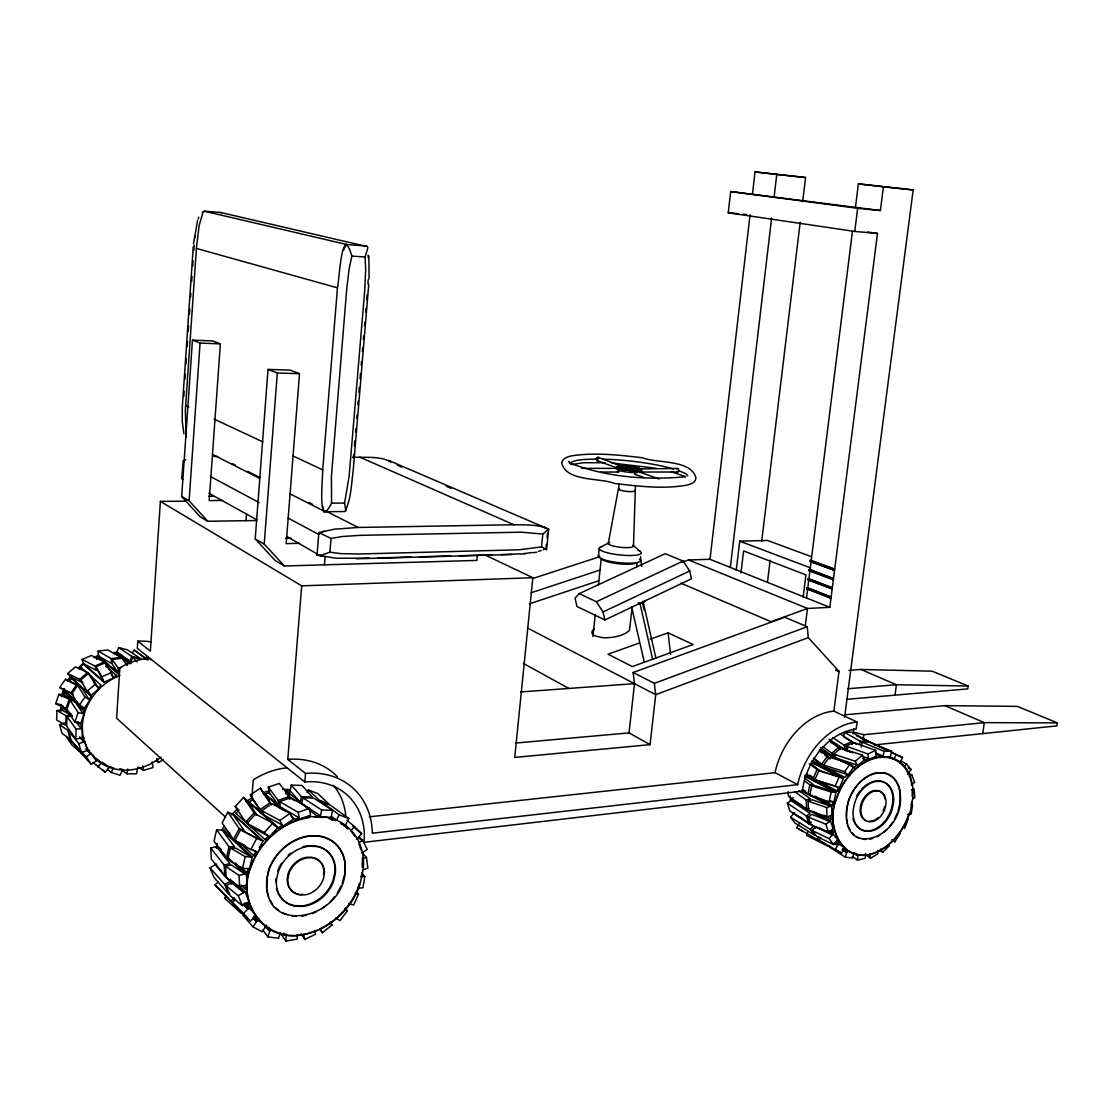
<?xml version="1.0" encoding="UTF-8"?>
<svg xmlns="http://www.w3.org/2000/svg" width="1113" height="1113" viewBox="0 0 1113 1113"><rect width="100%" height="100%" fill="white"/><g stroke="black" fill="none" stroke-linecap="round" stroke-linejoin="round"><path stroke-width="1.5" d="M266.619 888.104L266.689 879.117M344.793 873.538L344.877 861.281A44.033 35.686 -48.1 0 0 319.89 836.03L309.804 835.766A44.033 35.686 -48.1 0 0 268.553 870.255C252.22 941.751 351.847 920.924 344.947 863.549A43.824 35.519 -48 0 0 311.459 836.044A43.824 35.519 -48 0 0 269.485 868.418L266.744 878.811M362.226 872.355L361.349 875.778M362.268 867.528L362.476 857.873M846.353 817.123L846.534 809.749M857.066 722.017A66.738 48.04 -64.5 0 0 797.896 783.385L797.673 784.665L775.079 772.672L775.302 771.406A65.737 47.803 -64.4 0 1 833.874 711.137L857.066 722.017L856.134 729.14A59.323 42.697 -64.5 0 0 803.642 783.663L802.292 791.19L364.132 842.291L364.341 833.707A73.486 60.185 -48.3 0 0 304.851 781.98L137.302 648.309L137.775 641.158A68.616 59.907 -41.4 0 1 151.159 641.895M633.492 545.968L635.44 485.964M56.944 710.525L56.638 719.958L65.764 725.245L66.07 715.701L56.944 710.525L63.093 709.941M63.218 706.407L61.98 706.518L61.869 710.066L71.051 715.228L66.07 715.701M61.98 706.518L71.969 716.118L66.989 716.591L66.683 726.149L75.809 738.851L82.084 738.211L82.362 730.17M899.986 802.807L900.236 792.72A35.24 25.029 -64.4 0 0 883.499 772.728L876.613 772.825A35.24 25.029 -64.4 0 0 847.953 802.431C835.696 862.978 905.453 839.494 900.25 794.585A35.073 24.903 -64.4 0 0 877.781 772.992A35.073 24.903 -64.4 0 0 848.607 800.901L846.576 809.513M75.809 738.851L76.143 729.182L66.989 716.591M911.978 801.304L911.171 804.782M912.131 796.185L912.368 789.354M369.071 278.848L368.876 255.865M297.338 934.837L297.143 939.052L285.888 941.097L286.208 934.057M367.944 283.926L368.18 279.766M346.254 244.916L347.089 244.596L204.458 211.22L202.956 212.388L199.116 225.633L196.472 247.726L185.328 410.502L186.121 437.298M865.524 853.56L865.246 858.193L857.539 860.168L857.873 854.367M186.428 501.17L160.397 501.406L150.366 651.077L137.775 641.158M193.245 246.863L182.309 406.996L182.24 420.951L183.868 433.847M183.798 396.437L184.16 391.289M184.981 379.269L185.328 374.121M186.038 363.826L186.386 358.678M187.207 346.658L187.568 341.51M188.264 331.215L188.626 326.067M189.447 314.047L189.794 308.899M190.615 296.893L190.852 293.456M191.686 281.436L192.034 276.288M192.744 265.993L193.092 260.845M193.801 250.536L194.191 245.027M256.435 520.536L207.714 521.26L200.201 516.835L181.683 496.495L192.452 340.133L212.625 340.926L220.374 343.875L209.188 500.6L222.53 500.474M207.714 521.26L189.099 500.767L200.076 343.082L192.452 340.133M322.687 469.839C323.048 475.752 316.871 532.404 331.563 503.187L331.41 476.461L346.713 289.157L349.148 268.748L351.889 256.087C341.552 221.431 339.354 280.949 337.462 287.836L322.687 469.839L292.775 455.857M246.001 520.689L246.516 513.886M368.751 284.358L353.183 470.562C351.388 483.96 351.068 500.196 344.807 511.521L323.466 511.785M477.338 555.568L476.879 560.423L284.413 565.988L275.273 560.618L255.211 538.901L268.038 369.419L290.076 370.114L299.508 373.69L286.166 543.617L299.536 543.325M284.413 565.988L264.212 544.104L277.318 373.008L268.038 369.419M251.816 798.772L253.263 779.907A72.15 59.532 -47.7 0 1 287.098 767.817M797.673 784.665L372.257 833.192L372.299 831.731A82.682 67.726 -48.2 0 0 305.546 773.438L287.78 759.414L301.693 585.841L160.397 501.406M546.566 549.544L541.516 546.9L519.34 549.794L359.29 553.968L341.176 553.662L329.893 552.201L322.033 555.025L317.01 555.206L318.847 532.557L334.47 529.176L358.219 527.465L513.969 524.738C525.433 525.016 538.455 524.251 548.681 529.134L546.608 549.585L545.885 549.293M304.851 781.98L305.546 773.438M324.453 564.834L325.149 556.333M329.893 552.201L331.034 538.455L318.847 532.557M353.419 457.846L353.711 454.41M354.435 445.826L354.866 440.678M355.59 432.081L355.868 428.658M356.73 418.349L357.023 414.912M357.885 404.617L358.177 401.181M358.901 392.597L359.332 387.435M360.042 378.851L360.473 373.704M361.196 365.12L361.488 361.683M362.351 351.374L362.629 347.952M363.353 339.354L363.645 335.931M364.508 325.622L364.8 322.186M365.662 311.89L365.94 308.454M366.664 299.87L367.095 294.708M390.802 462.298L390.58 461.728C379.31 455.676 365.175 457.944 352.793 457.081M193.481 243.733L197.544 220.569M484.336 554.65L532.835 577.717L514.735 757.424L650.062 744.653L655.696 694.679L654.347 683.34L633.13 672.489L634.507 683.66L629.054 732.883L650.062 744.653M541.516 546.9L542.824 534.059L548.681 529.134M546.052 547.54L546.386 544.354M547.026 537.969L547.513 533.183M598.404 556.319L599.211 548.681M592.923 636.622L595.288 614.501M598.363 585.577L601.27 558.364A18.072 3.729 6.1 0 0 617.673 563.651A18.072 3.729 6.1 0 0 636.803 562.663M677.692 468.448L633.645 469.018L629.332 466.639L624.504 469.018L618.425 468.406L618.23 470.201A12.786 2.059 6.2 0 0 632.866 472.608M619.218 484.392L608.255 543.589M635.885 472.691L636.08 470.896L632.031 470.076L629.332 466.639L626.146 467.975L598.265 457.36M594.203 628.706A19.13 7.137 -7.3 0 0 594.829 635.829L602.077 637.596A19.13 7.137 -7.3 0 0 629.541 629.735L631.934 609.437M636.608 566.837L636.984 563.428M680.766 583.129L771.086 621.736L807.468 608.463L829.839 607.35L831.008 598.126L806.744 588.958L806.883 587.817L830.228 597.013L831.161 596.971L832.19 588.888L807.885 579.859L808.024 578.718L831.411 587.775L832.329 587.734L833.359 579.636L809.026 570.732L809.165 569.592L832.58 578.523L833.512 578.482L834.541 570.371L810.167 561.606L810.306 560.465L834.694 569.216L877.475 233.466L854.77 231.434L728.236 212.806L730.671 191.561L880.397 210.524L883.43 186.761L913.161 189.947L844.628 717.12M829.839 607.35L710.011 559.296L750.051 214.809M752.499 193.745L755.031 171.903L805.589 177.524L802.682 201.662M730.337 567.449L771.629 217.967M774.147 196.584L776.763 174.421L805.589 177.524M736.25 570.413L739.714 541.168L767.483 540.445L811.405 556.681M740.952 573.042L743.581 550.963L805.937 574.865L803.141 597.25M761.709 541.252L800.177 222.336M767.497 582.099L770.154 560.229M806.522 598.001L807.662 588.916L806.744 588.958M831.161 596.971L807.801 587.775L808.803 579.817L807.885 579.859M832.329 587.734L808.942 578.677L809.944 570.705L809.026 570.732M833.512 578.482L810.083 569.564L811.085 561.578L810.167 561.606M834.694 569.216L811.224 560.437L852.419 231.546M855.466 207.255L858.387 183.868L913.161 189.947M805.311 625.659L807.468 608.463L688.544 559.964L682.241 562.079M854.77 231.434L857.664 208.298L880.397 210.524M830.089 598.168L830.228 597.013M831.258 588.93L831.411 587.775M832.441 579.678L832.58 578.523M833.623 570.413L833.762 569.244M833.874 711.137L839.007 671.376L835.891 669.998M853.17 733.829L853.852 728.695M863.159 739.616L863.799 734.705L984.309 722.643L1057.35 722.894L1056.905 725.871L874.331 744.917M895.019 695.166L896.41 684.745L860.989 669.47L848.982 670.374M860.989 669.47L932.193 671.181L968.199 686.053L967.795 688.891L846.534 699.34M982.751 733.606L984.309 722.643L944.867 705.642L844.544 714.852M912.646 804.769L911.171 814.118L907.498 814.479M137.511 767.914L136.551 773.841L126.965 773.799L127.731 769.041M361.516 872.675L364.827 876.585L362.935 887.84L357.593 888.091M345.906 510.95L344.571 503.062L349.12 476.434L364.73 290.187L365.69 269.805L365.078 256.978L367.902 247.74L366.97 246.001L345.267 244.457M323.521 874.387L323.8 872.773A20.34 16.486 -48 0 0 311.097 857.191L306.395 857.33A20.34 16.486 -48 0 0 288.044 873.997L287.21 878.908A20.34 16.486 -48 0 0 298.618 894.226M843.598 736.987L844.447 732.298L851.862 732.215L867.695 741.147L860.238 741.272L844.447 732.298M859.653 744.43L860.238 741.272M861.267 746.92L862.144 742.176L869.601 742.065L891.527 751.15L890.414 757.132L880.105 757.355L880.327 756.158L875.931 754.03M882.929 757.299L884.042 751.303L862.144 742.176M62.523 696.39L63.413 691.771A51.532 45.118 -39.9 0 1 64.526 688.683M195.178 237.431L195.485 235.873M289.853 792.108L291.272 785.096L301.985 785.444L312.266 796.95L301.428 796.644L291.272 785.096M301.428 796.644L300.273 802.348L290.145 790.717L286.111 790.592L316.37 815.69L320.488 815.787L301.734 803.544L302.889 797.84L313.741 798.146L332.606 810.264L331.131 817.471L320.196 817.22L321.671 810L302.889 797.84M810.445 794.418L807.885 794.418L809.847 784.846L804.476 780.811M833.985 801.736L829.171 801.75L809.749 795.419L811.711 785.834L815.551 785.834L835.028 792.039L805.158 776.429M829.171 801.75L831.174 792.039L835.988 792.039L833.498 804.143M833.247 805.353L832.274 805.367L833.025 801.736L829.783 800.678M216.618 829.825L229.014 846.715L234.62 846.937L222.183 830.075L250.87 856.857L235.998 848.231L230.377 848.009L227.748 859.57L242.509 868.39L249.618 868.627L252.289 856.913L223.574 830.145L216.618 829.825L214.044 841.219L226.384 858.262L229.195 858.373M226.384 858.262L229.014 846.715M242.509 868.39L245.194 856.648L230.377 848.009M248.616 873.023L247.197 872.982L248.199 868.585M898.024 811.196L899.791 803.767M342.178 883.625L344.543 874.693M359.318 883.332L358.094 887.868A64.192 52.033 -48 0 1 320.015 928.84M185.565 406.426L185.913 405.188L188.89 407.275M807.621 832.385L806.702 835.473L827.543 846.005L830.437 846.367M856.704 853.671L853.991 853.337L852.586 858.067L845.31 857.177L847.076 851.25L842.611 848.76M280.49 932.597L278.556 938.287L267.843 936.854L270.278 929.717L266.661 926.141M74.794 701.232L74.474 702.164L73.861 700.355L63.552 695.319L64.763 691.827L84.157 709.997L82.905 713.572L74.794 701.232L70.091 700.23L66.808 709.663L74.835 722.128L80.776 723.353L84.087 713.823L78.16 712.57L70.091 700.23M73.861 700.355L69.159 699.354L65.89 708.772L55.65 703.625L58.892 694.317L64.707 695.569M74.835 722.128L78.16 712.57M198.072 219.08L198.768 217.202M343.569 250.244L345.392 245.973M904.577 828.531L908.027 819.349M118.701 647.571L131.737 656.336L140.725 658.673L127.619 649.909L118.701 647.571L116.545 653.275L129.386 663.863M131.737 656.336L130.012 660.955L116.976 652.135L131.097 663.765M131 661.762L132.739 657.143L141.727 659.48M356.466 891.402L358.497 894.031L353.739 904.994L348.842 903.7M888.619 756.798L894.017 759.247L896.007 754.684L891.388 752.499M900.055 763.115L902.532 757.424L891.722 752.318M839.285 776.763L818.945 770.586L814.827 779.74L835.126 786.042L839.285 776.763L843.515 778.544L837.811 791.287L805.701 774.634M836.962 790.926L838.52 787.461L814.827 779.74M894.504 819.279L897.203 813.255M809.902 775.218L816.344 780.185L812.963 778.766L817.067 769.626L809.332 763.727M119.773 768.638L122.708 769.584L120.037 775.274L111.23 772.464L113.373 767.9L110.048 766.843M319.097 533.614L318.694 534.449L288.17 518.115M183.242 461.06L181.753 478.256L182.866 479.564M330.38 816.845L336.46 820.253L339.228 814.813L320.781 801.388L330.297 805.089L348.814 818.542L345.364 825.303L340.564 823.467M307.132 792.553L308.482 789.924L317.873 793.611L328.808 803.892L319.306 800.191L308.482 789.924M332.857 818.862L332.161 820.225L329.49 818.041M337.253 893.252L341.023 886.087M235.9 840.44L233.41 839.48L222.127 822.952L227.831 812.212L239.184 828.573L244.15 830.493L232.742 814.146L261.736 840.371L240.561 829.839L234.787 840.76L250.842 849.525L256.713 838.423L262.988 840.858L259.329 847.772M256.407 853.309L254.947 856.078L253.694 855.605L255.879 851.445L252.957 849.859M233.41 839.48L239.184 828.573M838.437 843.891L835.376 849.414L841.553 853.115L844.6 847.605L835.473 842.249M818.848 836.433L817.248 839.327L825.234 844.044M820.712 837.463L819.098 840.371L841.553 853.115M802.96 831.467L796.838 827.808L799.245 823.509M892.236 839.814L894.838 841.845L900.097 833.567M266.536 925.167L262.209 931.72L253.027 926.906L257.367 920.326L253.792 916.764M226.203 895.645L224.506 898.177L241.271 913.425M889.621 826.556L892.723 822.076M78.981 705.628L84.922 697.086L77.743 685.316L71.872 693.747L78.981 705.628L84.059 708.564L89.986 700.035L84.922 697.086M76.811 684.453L70.94 692.87L59.685 687.542L65.486 679.236L80.818 686.804L70.884 682.213M132.364 652.774L134.325 650.103L148.126 659.828M844.544 771.657L850.513 763.685L853.754 767.135L847.786 775.093L844.544 771.657L823.481 765.076L829.408 757.216L850.513 763.685M811.989 760.624L844.906 777.403L847.146 774.411L826.069 767.803L823.481 765.076M813.45 758.69L824.204 766.843L821.603 764.116L827.515 756.27L819.432 750.218M345.336 908.069L347.339 910.879L339.91 920.646L335.889 917.835M907.471 774.314L911.144 769.542L906.399 763.949L900.403 760.708M904.424 766.495L906.399 763.949M93.019 762.502L105.276 772.269L109.38 767.26L103.245 762.878M97.902 767.038L102.02 762.015M330.324 901.85L334.735 896.563M818.904 827.502L832.26 834.875L815.384 826.848L812.198 830.535L816.803 836.503L833.679 844.642L837.686 839.967L833.067 833.943L827.126 830.66M812.198 830.535L829.046 838.618L833.067 833.943M794.473 812.657L790.522 817.206L795.127 823.133L814.953 835.46L810.347 829.505L813.533 825.818L793.68 813.561L802.584 818.486M272.866 823.119L255.531 814.16L247.058 823.383L264.31 832.496L272.866 823.119L277.707 827.515L269.179 836.879M239.058 809.958L235.928 813.353L265.005 839.536L268.205 836.016L264.31 832.496M245.667 822.131L254.126 812.921L243.566 797.465L235.233 806.508L245.667 822.131L250.94 826.862L268.205 836.016M579.205 593.646L575.004 598.196L577.007 606.515L604.916 619.969L691.423 578.816L689.726 570.969L683.09 561.063L665.157 553.704L579.205 593.646L596.401 601.743L603.037 611.983L604.916 619.969M350.428 831.161L354.63 826.681L361.683 833.762L356.466 839.341M879.938 850.221L882.665 852.335L889.329 845.727M883.639 832.566L886.797 829.519M218.426 881.802L215.046 884.974L250.383 921.008L256.143 915.498M254.14 915.999L257.604 919.435L258.745 918.336M235.706 899.234L232.269 902.476L243.385 913.411L249.173 907.902L253.82 912.966M230.906 901.113L234.328 897.871M87.134 691.256L95.064 684.356L88.511 673.365L80.679 680.168L87.134 691.256L90.988 695.555L98.89 688.669L95.064 684.356M79.371 669.414L81.305 667.744L101.088 685.218L98.125 687.806L91.544 676.787L87.551 672.53L75.392 666.868L67.643 673.56L71.427 677.775M67.643 673.56L79.733 679.32L87.551 672.53M862.422 755.143L840.788 748.117L833.707 754.141L855.299 761.25L862.422 755.143L864.481 759.817L858.554 764.909M851.375 765.841L854.283 767.302L856.954 764.993L855.299 761.25M835.849 754.906L833.498 756.91L831.828 753.209L838.896 747.185L829.672 740.604M911.241 785.235L914.705 782.328L911.77 774.898L907.429 772.311M909.46 776.846L911.77 774.898M144.593 658.646L147.125 656.531L150.728 659.689M322.436 932.777L319.695 928.659L322.436 932.777L331.98 925.084L330.158 922.315L331.98 925.084M321.768 908.848L326.29 905.3M183.2 461.06L185.69 459.683M802.334 805.52L791.927 799.857L787.294 803.113L806.369 815.996L810.097 813.353L791.009 800.511L829.63 821.533L811.961 814.368L808.219 817.025L810.807 824.928L828.434 832.232L833.136 828.851L830.562 820.865L812.74 811.168M830.284 830.938L833.15 832.524L834.096 831.842M91.363 764.353L86.23 756.896L74.988 744.82L80.08 752.221L91.363 764.353L96.692 760.541L92.421 754.322M808.219 817.025L825.86 824.232L830.562 820.865M86.244 748.729L88.581 751.038L89.652 750.273M86.23 756.896L91.572 753.084M787.294 803.113L789.882 810.96L808.956 823.898L811.433 822.131M271.767 804.852L260.4 788.157L250.369 794.905L262.863 814.048L252.874 799.468L249.103 802.014L278.514 827.738L282.368 825.095L264.282 815.286L261.75 810.681L271.934 803.767L290.103 813.394L293.262 819.224L284.288 825.373M261.75 810.681L279.822 820.434L290.103 813.394M260.331 809.443L270.501 802.543M362.254 852.808L367.207 849.469L362.741 840.301L359.165 836.934M359.012 842.805L362.741 840.301M155.764 760.875L158.7 762.475L163.013 759.817M865.177 854.241L870.505 858.262L877.962 853.699L877.406 850.958M876.947 836.893L879.966 835.056M230.154 879.27L243.747 892.584L231.504 882.79L226.092 885.823L230.085 895.589L242.3 905.592L249.131 901.711M226.092 885.823L238.265 895.687L245.124 891.819L248.561 900.292M216.673 863.994L209.981 867.709L224.729 884.473L230.127 881.44L231.267 884.223M599.74 547.61L608.561 542.963M543.241 549.85L544.744 549.085M301.08 933.682L304.823 939.4L315.619 934.21L314.603 930.426M312.085 913.759L316.454 911.672M603.037 611.983L689.726 570.969M862.7 758.398L865.608 759.831L868.516 758.468L862.255 756.186M867.973 754.002L875.681 750.357L876.348 755.922L868.655 759.581L867.973 754.002L846.075 746.1L846.631 750.51M596.401 601.743L683.09 561.063M846.075 746.1L853.754 742.51L875.681 750.357M829.129 739.185L844.739 749.578L847.8 748.145M832.816 737.655L844.183 745.167L851.862 741.592L852.224 744.527M912.396 798.842L914.872 797.687L914.093 788.95L911.589 790.091M94.953 666.033L104.302 661.985L91.405 655.46L82.125 659.439L94.953 666.033L96.483 670.388L83.656 663.751L103.495 681.114L95.913 666.854L105.262 662.805L111.425 672.586L113.331 678.095L116.865 676.551L116.489 675.452L112.956 676.996L110.312 672.781M82.125 659.439L84.045 664.823L103.885 682.227L111.759 678.777M95.913 666.854L101.951 676.718L111.425 672.586M81.305 752.652L87.371 750.371L84.936 741.411L78.856 743.693L68.672 731.199L71.107 740.075L81.305 752.652L78.856 743.693M84.032 738.044L82.807 738.503L83.725 741.87L79.635 736.889M836.03 670.179L839.16 671.542L808.261 637.624L655.696 694.679L527.437 627.996M654.347 683.34L807.259 626.716L808.261 637.624M59.643 724.702L67.754 730.281L70.189 739.157L62.064 733.467L59.643 724.702L64.401 722.935M633.13 672.489L784.693 617.228L807.259 626.716M300.969 818.598L310.555 815.175L309.414 808.358L290.688 797.743L279.586 801.624L280.518 807.036L299.133 817.805L294.931 819.307L290.994 815.954M638.876 643.217L608.032 654.207L632.365 666.562L693.093 644.524L668.092 632.81L650.229 639.168M279.586 801.624L298.214 812.337L309.414 808.358M289.241 796.532L279.28 783.413L268.33 787.183L278.153 800.414L289.241 796.532L289.7 799.231M362.49 870.004L367.874 868.126L366.483 857.469L362.031 852.767M362.448 858.874L366.483 857.469M823.815 815.119L830.98 819.015L831.981 818.667M802.417 791.148L830.701 806.257L812.114 799.732L808.149 801.054L808.386 810.236L826.931 816.9L831.898 815.189L831.703 805.909L813.826 796.379M808.149 801.054L826.722 807.607L831.703 805.909M788.185 791.426L788.31 795.962L806.522 809.234L809.165 808.344M795.072 791.955L806.299 800.052L810.25 798.731L799.009 790.647M321.894 531.986L324.231 531.193M529.593 603.789L598.85 580.722M792.331 798.063L793.319 797.729M531.124 592.77L599.726 570.12M532.696 578.537L599.851 556.653M571.985 464.538L583.365 462.744L605.249 462.688M869.949 839.216L872.801 838.367M909.669 776.707A51.365 36.479 -64.4 0 0 873.802 758.649A51.365 36.479 -64.4 0 0 836.781 798.16C824.288 824.983 843.056 867.917 877.058 851.765A51.365 36.479 -64.4 0 0 908.904 814.215M138.095 767.052L143.466 770.363L152.982 767.58L152.133 761.932M538.65 551.283L541.196 550.587M331.034 538.455L342.623 536.466L360.876 535.325L521.079 532.181L542.824 534.059M227.553 857.344L244.902 873.969L231.337 864.954L225.563 866.359L226.148 877.573L239.643 886.783L246.933 884.96M225.563 866.359L239.058 875.416L246.363 873.622L246.599 878.477M221.543 849.887L217.828 846.325L210.691 848.009L224.2 865.038L229.96 863.646L216.409 846.659L225.076 854.979M309.414 817.624A64.192 52.033 -48 0 0 251.969 864.425C233.41 904.994 269.527 948.652 312.67 931.845A64.192 52.033 -48 0 0 317.08 930.162M301.901 916.236L306.061 915.345M533.461 552.688L536.856 552.104M685.525 476.726C646.806 480.44 605.917 477.115 569.522 462.952L571.247 464.149L568.868 461.366L569.773 463.356M532.223 552.535L524.362 553.509M113.011 652.733L116.114 652.329M127.244 665.616L121.957 658.256L112.204 659.425L118.27 668.064L121.554 667.661M98.097 651.077L111.23 658.618L120.969 657.435L107.766 649.936L98.097 651.077L98.139 656.962L118.298 674.088L118.27 668.064M369.335 816.817L775.079 772.672M76.143 729.182L82.418 728.556M868.683 821.366L871.91 821.074A16.278 11.561 -64.4 0 0 875.166 819.752M515.639 743.053L629.054 732.883M520.94 554.079L525.239 553.718M847.911 688.738L896.41 684.745L968.199 686.053M520.717 691.952L634.507 683.66M520.063 553.871L500.697 554.594M806.883 587.817L807.801 587.775M360.821 876.752L364.827 876.585M300.12 894.435L303.042 894.323M808.024 578.718L808.942 578.677M301.693 585.841L532.835 577.717M809.165 569.592L810.083 569.564M810.306 560.465L811.224 560.437M688.544 559.964L710.011 559.296M597.695 459.043L586.008 459.363A59.434 9.558 6.2 0 0 571.512 462.145M369.405 558.169L336.307 558.239L317.01 555.206M378.044 557.933L410.864 557.043M419.504 556.806L450.598 555.957M459.238 555.721L492.057 554.831M356.397 558.768L511.952 554.524M880.327 756.158L883.152 756.089L875.333 752.819M285.665 538.289L290.855 538.177M884.042 751.303L891.527 751.15M331.563 503.187L344.571 503.062M213.821 456.483L217.717 456.455M208.576 496.287L213.766 496.259M809.749 795.419L812.309 795.405M601.006 472.023L618.299 472.023M641.394 472.023L677.817 472.023M581.849 468.336L618.16 468.378M809.847 784.846L813.686 784.86L804.268 777.792M944.867 705.642L1017.379 706.379L1057.35 722.894M321.671 810L332.606 810.264M863.104 839.313L865.858 839.383M277.318 373.008L299.508 373.69M602.759 459.196L611.357 459.474A59.434 9.558 6.2 0 1 667.717 467.349L673.615 469.046M200.076 343.082L220.374 343.875M245.194 856.648L252.289 856.913M316.329 846.005L308.844 845.671A32.847 26.629 -48 0 0 302.625 846.896M291.856 915.999L295.905 916.236M351.889 256.087L365.078 256.978M611.76 462.966L656.127 468.295M204.361 211.206L220.805 212.486M728.236 212.806L738.309 213.724M743.345 214.197L746.698 214.503M755.031 171.903L776.763 174.421M858.387 183.868L883.43 186.761M847.076 851.25L849.984 851.612M730.671 191.561L857.664 208.298M867.542 232.005L877.475 233.466M55.65 703.625L60.311 704.599L72.359 716.16M853.852 732.243L863.799 734.705M355.242 893.155L358.497 894.031M196.417 248.436L337.462 287.836M670.791 471.564L685.65 476.684M322.172 556.333L318.374 554.914M811.711 785.834L831.174 792.039M856.954 764.993L835.376 757.856L833.707 754.141M543.561 527.159L545.467 527.799L388.618 460.42M636.469 470.952L659.146 479.021M597.125 460.726L616.644 467.724M635.3 474.416L643.397 477.324M848.189 751.08L852.878 752.791M282.688 913.008L286.653 914.455M811.085 561.578L834.541 570.371M739.714 541.168L810.654 567.936M809.944 570.705L833.359 579.636M234.787 840.76L239.768 842.68L253.694 855.605M250.842 849.525L257.145 851.932M226.162 829.352L224.937 828.879L229.821 833.428M808.803 579.817L832.19 588.888M339.228 814.813L348.814 818.542M227.831 812.212L233.967 814.619L262.988 840.858M807.662 588.916L831.008 598.126M856.899 837.101L859.57 838.186M835.126 786.042L839.369 787.809M880.926 747.226L860.725 737.836M896.007 754.684L902.532 757.424M856.314 735.693L879.02 746.322M817.067 769.626L820.434 771.045L811.405 764.158M818.945 770.586L842.666 778.196L811.168 762.099M678.568 470.59L684.62 473.164A59.434 9.558 6.2 0 1 687.806 475.947M397.132 465.123L401.904 467.182M446.313 486.298L451.071 488.343M359.708 457.123L513.969 524.738M325.246 511.757L323.827 510.352M214.072 419.058L262.863 441.875M882.47 747.964L888.633 750.872M874.415 744.486L885.211 749.578M889.398 757.049L894.017 759.247M73.541 694.54L63.664 689.851L83.044 707.979M830.785 742.538L850.457 752.193M835.738 745.682L846.325 750.899M58.892 694.317L69.159 699.354M819.947 749.884L848.579 764.186M821.227 750.774L848.468 764.394M820.601 750.565L843.195 761.862M850.735 765.633L853.754 767.135M232.311 463.551L235.386 465.109M247.67 471.342L259.955 477.574M309.08 502.519L312.155 504.078M325.97 511.09L358.219 527.465M213.056 454.688L259.162 478.145M289.909 493.782L323.716 510.978M815.523 762.781L829.046 769.667M812.003 762.447L843.515 778.544M273.854 825.136L276.747 826.639L247.378 800.915L257.006 814.994M819.864 781.938L824.357 784.275M804.616 775.65L835.988 792.039M257.367 920.326L261.945 922.747M802.64 789.576L805.659 791.19M815.022 796.171L832.274 805.367M801.917 790.035L804.894 791.621M240.561 829.839L256.713 838.423M268.358 927.88L269.082 928.27M210.357 476.475L259.176 502.603M908.152 767.914L911.144 769.542M241.243 843.473L245.625 845.866M834.861 843.362L837.825 845.004L834.861 843.348M221.39 212.861L220.708 212.486L365.927 246.307M523.347 663.376L568.826 688.446M208.841 493.184L256.978 519.924M287.071 536.619L317.428 554.135M835.738 841.567L838.604 843.153L836.879 840.899M853.337 853.045L857.803 855.535L853.852 852.753M843.417 848.496L846.283 850.095L843.988 848.704M842.263 849.942L846.715 852.433L842.374 849.692M796.838 827.808L823.37 843M845.031 737.794L856.495 744.36M181.683 496.495L189.099 500.767M255.211 538.901L264.212 544.104M59.685 687.542L64.665 690.436L76.783 701.76M65.486 679.236L69.465 681.559L71.635 678.443L91.196 696.251L88.97 699.437L81.764 687.653L77.743 685.316M790.522 817.206L810.347 829.505M829.408 847.049L845.31 857.177M840.454 734.121L851.862 741.592M344.668 908.987L347.339 910.879M852.28 856.44L857.539 860.168M121.665 770.043L126.965 773.799M822.632 746.559L831.828 753.209M820.364 747.393L833.498 756.91M331.201 816.399L336.46 820.253M819.321 750.913L822.02 752.945M824.705 754.962L830.103 758.996M813.547 758.009L821.603 764.116M802.529 790.341L807.885 794.418M134.325 650.103L146.958 659.814M806.535 773.813L812.963 778.766M275.064 907.387L278.807 910.337M892.125 839.633L894.838 841.845M358.887 838.047L364.132 842.291M107.377 769.32L111.23 772.464M344.028 825.456L347.771 828.503M287.14 793.082L289.77 795.28M285.429 793.082L294.597 800.72M288.267 796.602L290.896 798.786M347.061 820.351L354.63 826.681M352.849 826.347L361.683 833.762M640.239 551.436L632.894 545.259A12.702 2.518 6.2 0 1 619.802 547.206A12.702 2.518 6.2 0 1 609.701 542.462M344.14 825.86L347.924 829.046M285.749 811.502L265.131 793.945L269.249 792.512L279.085 805.812L278.153 800.414M260.4 788.157L262.891 792.706L283.578 810.334M279.613 807.426L282.201 809.624M264.811 794.946L269.972 799.357M273.854 802.668L277.735 805.979M105.818 666.339L106.778 667.16L105.262 662.805M108.003 668.203L116.489 675.452M277.707 827.515L243.566 797.465M235.928 813.353L236.888 814.215M265.005 839.536L265.979 840.412M235.233 806.508L237.779 808.803M254.126 812.921L256.686 815.245M225.675 817.248L116.601 718.191L119.856 667.8A61.925 53.827 -42.1 0 1 149.879 658.34M90.988 695.555L70.675 676.927L82.779 682.728L79.733 679.32M72.623 679.027L75.072 681.253M78.745 684.592L81.193 686.818M84.866 690.157L87.315 692.383M851.793 832.705L854.297 835.028M96.302 758.496L101.186 763.017L96.052 758.718M546.831 528.508L547.624 529.245M102.827 769.987L105.276 772.269M81.625 706.296L84.059 708.564M64.443 692.745L71.135 699.02M76.908 704.446L83.837 710.929M240.923 866.985L247.197 872.982M235.191 862.937L246.363 873.622M62.676 706.004L71.121 714.101M77.799 721.711L81.291 725.064L81.166 728.681L76.06 721.697M243.051 904.187L248.018 909.001L243.274 904.299M241.09 885.099L245.681 889.565L245.472 885.322M238.933 885.767L245.124 891.819M221.515 870.797L215.338 864.731L230.127 881.44M283.718 933.07L286.152 935.463M245.82 902.768L249.27 906.177L247.768 902.49M94.243 758.12L96.692 760.541M244.429 903.2L249.173 907.902M264.977 926.364L269.791 931.15L266.8 927.143M252.929 918.072L256.505 921.647L253.374 918.044M237.82 908.598L215.046 884.974M827.515 756.27L829.241 758.092M85.993 749.035L90.515 753.849L88.581 751.038M243.385 913.411L250.383 921.008M254.988 916.597L257.604 919.435M132.739 657.143L137.108 661.957M81.305 667.744L82.056 668.579M242.648 914.816L253.027 926.906M813.533 825.818L815.37 828.197M829.046 838.618L833.679 844.642M262.877 930.148L267.843 936.854M262.891 792.706L271.182 804.518M280.476 933.084L285.888 941.097M246.683 821.338L249.535 825.609M269.583 899.471L272.741 904.285M87.788 690.533L90.223 694.693M250.369 794.905L253.5 800.595M249.103 802.014L249.729 803.141M880.828 848.996L882.665 852.335M279.822 820.434L283.008 826.263M278.514 827.738L279.154 828.907M848.189 826.361L850.249 830.228M156.641 758.565L158.7 762.475M838.896 747.185L840.009 749.647M854.283 767.302L854.701 768.234M209.981 867.709L213.96 877.364L228.722 894.226L224.729 884.473M238.265 895.687L242.3 905.592M181.753 478.159L182.017 478.868M96.372 658.27L96.748 659.355M101.951 676.718L103.885 682.227M806.369 815.996L808.956 823.898M825.86 824.232L828.434 832.232M832.19 829.533L833.15 832.524M266.703 889.816L268.636 896.73M303.459 934.336L304.823 939.4M631.614 606.877L644.26 661.985M639.822 602.787L652.733 659.508M643.008 601.27L655.877 658.006M642.688 603.455L644.204 610.119M846.381 818.528L847.577 824.149M322.714 506.192L323.229 508.613M869.643 854.13L870.505 858.262M268.33 787.183L269.485 793.833M298.214 812.337L299.369 819.168M142.77 765.841L143.466 770.363M844.183 745.167L844.739 749.578M865.608 759.831L865.747 760.958M640.573 556.653L641.728 566.447M668.092 632.81L670.583 654.444M60.992 704.432L61.507 710.623M368.069 255.114L368.25 257.632M210.691 848.009L211.289 859.069L224.784 876.223L224.2 865.038M239.058 875.416L239.643 886.783M806.299 800.052L806.522 809.234M830.91 815.537L830.98 819.015M826.722 807.607L826.931 816.9M60.672 704.599L60.812 710.998M112.204 659.425L112.232 664.183L118.284 672.892L98.139 655.78L111.258 663.362L111.23 658.618M639.405 559.032A21.147 4.341 6.1 0 1 620.344 562.788A21.147 4.341 6.1 0 1 598.933 555.234M637.874 550.184A21.161 4.271 6.1 0 1 634.521 555.331A21.161 4.271 6.1 0 1 607.392 552.771A21.161 4.271 6.1 0 1 601.66 546.775M645.957 600.338A7.735 6.191 -65.9 0 1 638.125 602.843M333.274 785.291A72.15 59.532 -47.7 0 1 345.879 817.318M287.78 759.414A81.179 66.975 -47.7 0 1 337.309 776.651M634.535 490.346A8.167 1.391 6.2 0 1 626.146 491.306A8.167 1.391 6.2 0 1 619.607 488.565M641.644 471.453A12.786 2.059 6.2 0 1 640.295 472.357M616.24 468.976A12.786 2.059 6.2 0 1 617.673 468.086M636.093 474.416A1.836 1.503 -70.3 0 1 634.34 472.997A1.836 1.503 -70.3 0 1 635.94 470.896A1.836 1.503 -70.3 0 1 637.401 472.691M638.834 469.018A1.809 1.002 -90 0 1 640.434 469.199M640.545 469.63A1.809 1.002 -90 0 1 640.601 470.089M620.873 466.876A1.809 1.489 -70.4 0 1 623.503 466.876M617.478 469.004A1.823 1.002 -90 0 1 618.953 468.935A1.823 1.002 -90 0 1 618.856 471.634A1.823 1.002 -90 0 1 617.409 471.23M631.558 468.503A5.468 0.876 6.2 0 1 634.118 469.881A5.468 0.876 6.2 0 1 627.468 469.686A5.468 0.876 6.2 0 1 623.767 468.281M625.061 468.003A5.468 0.876 6.2 0 1 627.426 468.003M676.982 469.06A1.795 1.016 -90 0 1 678.485 468.99A1.795 1.016 -90 0 1 678.401 471.634A1.795 1.016 -90 0 1 676.913 471.23M598.627 460.281A1.781 1.475 -70.4 0 1 596.429 460.156A1.781 1.475 -70.4 0 1 596.985 457.61A1.781 1.475 -70.4 0 1 599.086 458.18M639.711 470.507A10.935 1.753 6.2 0 1 629.624 470.841M624.101 470.062A10.935 1.753 6.2 0 1 621.75 469.561M619.927 469.004A10.935 1.753 6.2 0 1 628.539 467.21M631.363 467.543A10.935 1.753 6.2 0 1 639.933 470.076M61.396 696.766A52.005 45.536 -39.9 0 1 63.761 688.85M67.406 681.267A52.005 45.536 -39.9 0 1 70.161 676.968M79.315 666.757A52.005 45.536 -39.9 0 1 83.322 663.501M93.617 657.407A52.005 45.536 -39.9 0 1 98.334 655.487M160.828 757.216A52.993 46.05 -41.2 0 1 86.87 747.352A52.993 46.05 -41.2 0 1 119.898 675.494M69.089 679.751A51.532 45.118 -39.9 0 1 71.969 675.577M78.856 668.037A51.532 45.118 -39.9 0 1 84.143 663.696M94.382 657.755A51.532 45.118 -39.9 0 1 99.071 655.891M113.484 652.997A51.532 45.118 -39.9 0 1 118.27 652.969M317.748 846.311A32.847 26.629 -48 0 1 334.735 872.898L332.898 880.703A32.847 26.629 -48 0 1 302.388 905.829L294.889 905.648A32.847 26.629 -48 0 1 276.427 888.021M275.774 881.969A32.847 26.629 -48 0 1 275.941 878.811M277.791 870.853A32.847 26.629 -48 0 1 281.547 863.229M288.184 855.299A32.847 26.629 -48 0 1 290.827 853.059M351.917 832.524A64.192 52.033 -48 0 1 354.964 836.573M358.998 844.155A64.192 52.033 -48 0 1 361.002 850.04M314.436 817.165A64.192 52.033 -48 0 1 322.617 817.415M328.892 818.514A64.192 52.033 -48 0 1 335.542 820.671M341.663 823.773A64.192 52.033 -48 0 1 345.837 826.667M216.367 848.12A62.008 50.975 -47 0 1 217.272 843.543M222.071 830.075A62.008 50.975 -47 0 1 224.339 825.735M231.768 814.939A62.008 50.975 -47 0 1 237.389 808.873M246.21 801.555A62.008 50.975 -47 0 1 251.649 798.049M263.169 792.72A62.008 50.975 -47 0 1 269.388 790.87M282.507 789.228A62.008 50.975 -47 0 1 290.465 789.785M885.002 799.023A16.278 11.561 -64.4 0 0 876.766 790.425L873.552 790.675A16.278 11.561 -64.4 0 0 860.766 804.936L860.126 808.998A16.278 11.561 -64.4 0 0 865.733 820.615M884.571 806.869A16.278 11.561 -64.4 0 1 883.124 810.821M878.268 817.485A16.278 11.561 -64.4 0 1 876.223 819.098M856.537 825.874A26.295 18.671 -64.4 0 0 864.926 830.729L870.06 830.674A26.295 18.671 -64.4 0 0 891.332 809.095L892.709 802.612A26.295 18.671 -64.4 0 0 880.522 781.048L875.402 781.02A26.295 18.671 -64.4 0 0 871.409 782.119M855.758 824.844A26.295 18.671 -64.4 0 1 854.408 822.535M853.852 821.269A26.295 18.671 -64.4 0 1 852.989 818.542M856.495 796.296A26.295 18.671 -64.4 0 1 860.293 790.592M861.379 789.326A26.295 18.671 -64.4 0 1 870.088 782.689M910.184 778.154A51.365 36.479 -64.4 0 1 911.756 784.387M790.467 800.358A49.904 36.172 -64.2 0 1 790.244 795.865M202.956 212.346L202.232 212.346L202.956 212.388M861.559 805.353L860.919 809.415A16.278 11.561 -64.4 0 0 869.476 821.797L872.703 821.491A16.278 11.561 -64.4 0 0 885.378 807.273L886.018 803.252A16.278 11.561 -64.4 0 0 877.573 790.828L874.345 791.093A16.278 11.561 -64.4 0 0 861.559 805.353M288.643 874.554L287.822 879.465A20.354 16.486 -48.1 0 0 300.733 895.005L305.435 894.81A20.354 16.486 -48.1 0 0 323.591 878.185L324.412 873.315A20.354 16.486 -48.1 0 0 311.71 857.733L307.007 857.873A20.354 16.486 -48.1 0 0 288.643 874.554M835.71 800.678C826.319 823.773 839.369 860.878 869.086 854.659A51.824 36.812 -64.4 0 0 910.239 811.419L912.743 798.717A51.824 36.812 -64.4 0 0 888.202 756.993L878.06 757.077A51.824 36.812 -64.4 0 0 835.71 800.678M250.481 867.444C236.026 900.626 263.739 942.447 301.067 934.99A64.763 52.492 -48 0 0 359.958 884.529L363.269 869.253A64.763 52.492 -48 0 0 326.318 817.151L311.487 816.65A64.763 52.492 -48 0 0 250.481 867.444M854.617 803.071L853.24 809.666A26.309 18.684 -64.4 0 0 865.733 831.161L870.853 831.091A26.309 18.684 -64.4 0 0 892.139 809.513L893.516 803.016A26.309 18.684 -64.4 0 0 881.329 781.451L876.209 781.423A26.309 18.684 -64.4 0 0 854.617 803.071M278.389 871.409L276.539 879.367A32.875 26.642 -48.1 0 0 295.488 906.219L303 906.399A32.875 26.642 -48.1 0 0 333.524 881.259L335.361 873.441A32.875 26.642 -48.1 0 0 316.955 846.534L309.456 846.2A32.875 26.642 -48.1 0 0 278.389 871.409M561.578 462.549C565.766 482.124 600.255 477.519 614.487 483.459C638.653 486.242 663.418 489.386 687.57 485.018C691.229 483.863 695.82 482.458 695.945 477.825C691.159 459.21 656.67 463.551 642.521 457.777C619.176 455.064 595.33 452.24 571.943 455.815C567.602 456.525 563.289 458.153 561.578 462.549M389.884 461.06L388.924 460.726L389.842 461.06M74.056 743.901L66.891 737.627L71.928 744.931L79.148 751.289L74.056 743.901M620.664 469.074A12.786 2.045 6.2 0 0 641.589 470.173A12.786 2.045 6.2 0 0 625.172 466.069A12.786 2.045 6.2 0 0 620.664 469.074M621.889 468.976A10.935 1.753 6.2 0 0 639.78 469.923A10.935 1.753 6.2 0 0 625.756 466.403A10.935 1.753 6.2 0 0 621.889 468.976M625.506 468.698A5.468 0.876 6.2 0 0 634.466 469.171A5.468 0.876 6.2 0 0 627.468 467.418A5.468 0.876 6.2 0 0 625.506 468.698"/></g></svg>
